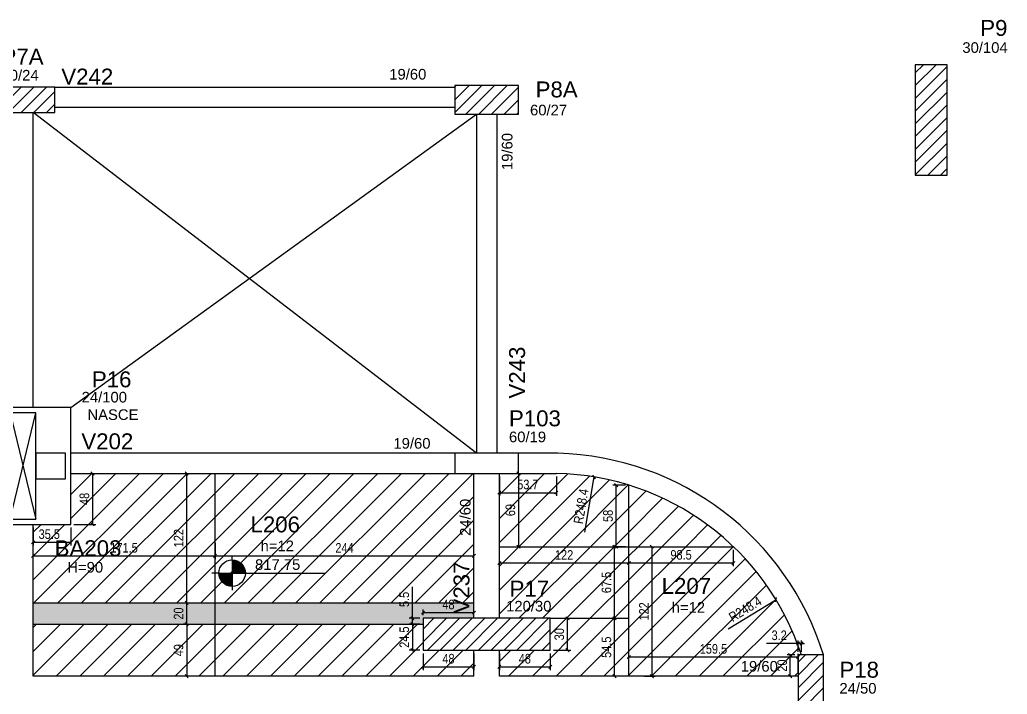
# Model space of a CAD drawing. Header units: millimetres. Extents: x 2698 to 6297, y 1634 to 3295.
# Drawn here: x 5366 to 6297, y 2333 to 2968 of the extents above; entities that cross this region are included whole.
import ezdxf

# ---------------------------------------------------------------- set-up
doc = ezdxf.new("R2010")
doc.units = ezdxf.units.MM
for name, color, linetype in [('1', 1, 'Continuous'), ('3', 3, 'Continuous'), ('4', 4, 'Continuous'), ('7', 7, 'Continuous'), ('Painéis', 200, 'Continuous')]:
    doc.layers.add(name, color=color, linetype=linetype)
doc.layers.add('Hachura', color=251, linetype='Continuous', lineweight=9)
doc.layers.add('REAPROVEITAMENTO', color=251, linetype='Continuous', lineweight=9)
doc.styles.add('COTA TECNICA-50', font='techl___.ttf', dxfattribs={"height": 9})
doc.styles.get("Standard").update_dxf_attribs({"font": 'arial.ttf'})
doc.dimstyles.new('COTA PAINEL-50', dxfattribs={"dimtxt": 9, "dimasz": 3, "dimexe": 3, "dimexo": 3, "dimgap": 3, "dimtad": 1, "dimdec": 1, "dimzin": 12, "dimdsep": 46, "dimtxsty": 'COTA TECNICA-50', "dimblk1": 'OBLIQUE', "dimblk2": 'OBLIQUE', "dimsah": 1, "dimcen": 0.9, "dimclrd": 4, "dimclre": 4, "dimclrt": 240, "dimadec": 1, "dimazin": 3, "dimtfac": 1, "dimtdec": 1, "dimtmove": 0, "dimatfit": 3, "dimfxl": 1, "dimtolj": 1, "dimtzin": 12, "dimarcsym": 0})
pattern_1 = [(45, (-896.146, -309.534), (-11.22532, 11.22532), [])]

# ---------------------------------------------------------------- blocks, each defined once
blk = doc.blocks.new('_Oblique')
at = {"color": 0, "linetype": 'ByBlock', "lineweight": -2}
blk.add_line((-0.5, -0.5), (0.5, 0.5), dxfattribs=at)
blk = doc.blocks.new('*D41')
at = {"layer": 'Defpoints', "color": 0, "transparency": 16777216}
for p in [(5413.86, 2540.58), (5413.86, 2492.58), (5434.34, 2492.58)]:
    blk.add_point(p, dxfattribs=at)
at = {"layer": 'Painéis', "color": 4, "lineweight": -2, "transparency": 16777216}
for p, q in [((5416.86, 2540.58), (5437.34, 2540.58)), ((5434.34, 2540.58), (5434.34, 2492.58)), ((5416.86, 2492.58), (5437.34, 2492.58))]:
    blk.add_line(p, q, dxfattribs=at)
at = {"layer": 'Painéis', "color": 4, "lineweight": -2, "transparency": 16777216, "xscale": 3, "yscale": 3, "zscale": 3}
for p, rotation in [((5434.34, 2540.58), 90), ((5434.34, 2492.58), 270)]:
    blk.add_blockref('_Oblique', p, dxfattribs=dict(at, rotation=rotation))
at = {"layer": 'Painéis', "color": 240, "transparency": 16777216, "insert": (5426.75, 2516.58), "char_height": 9, "attachment_point": 5, "rotation": 90, "style": 'COTA TECNICA-50'}
blk.add_mtext('\\A1;48', dxfattribs=at)
blk = doc.blocks.new('*D42')
at = {"layer": 'Defpoints', "color": 0, "transparency": 16777216}
for p in [(5378.36, 2492.58), (5413.86, 2492.58), (5378.36, 2475.63)]:
    blk.add_point(p, dxfattribs=at)
at = {"layer": 'Painéis', "color": 4, "lineweight": -2, "transparency": 16777216}
for p, q in [((5378.36, 2489.58), (5378.36, 2472.63)), ((5413.86, 2489.58), (5413.86, 2472.63)), ((5413.86, 2475.63), (5378.36, 2475.63))]:
    blk.add_line(p, q, dxfattribs=at)
at = {"layer": 'Painéis', "color": 4, "lineweight": -2, "transparency": 16777216, "xscale": 3, "yscale": 3, "zscale": 3, "rotation": 180}
blk.add_blockref('_Oblique', (5378.36, 2475.63), dxfattribs=at)
at = {"layer": 'Painéis', "color": 4, "lineweight": -2, "transparency": 16777216, "xscale": 3, "yscale": 3, "zscale": 3}
blk.add_blockref('_Oblique', (5413.86, 2475.63), dxfattribs=at)
at = {"layer": 'Painéis', "color": 240, "transparency": 16777216, "insert": (5393.61, 2483.32), "char_height": 9, "attachment_point": 5, "style": 'COTA TECNICA-50'}
blk.add_mtext('\\A1;35.5', dxfattribs=at)
blk = doc.blocks.new('*D43')
at = {"layer": 'Defpoints', "color": 0, "transparency": 16777216}
for p in [(5735.87, 2404.08), (5745.86, 2404.08), (5745.86, 2398.58)]:
    blk.add_point(p, dxfattribs=at)
at = {"layer": 'Painéis', "color": 4, "lineweight": -2, "transparency": 16777216}
for p, q in [((5735.87, 2404.08), (5735.87, 2433.65)), ((5742.86, 2404.08), (5732.87, 2404.08)), ((5735.87, 2398.58), (5735.87, 2404.08)), ((5742.86, 2398.58), (5732.87, 2398.58)), ((5735.87, 2398.58), (5735.87, 2395.58))]:
    blk.add_line(p, q, dxfattribs=at)
at = {"layer": 'Painéis', "color": 4, "lineweight": -2, "transparency": 16777216, "xscale": 3, "yscale": 3, "zscale": 3}
for p, rotation in [((5735.87, 2404.08), 270), ((5735.87, 2398.58), 90)]:
    blk.add_blockref('_Oblique', p, dxfattribs=dict(at, rotation=rotation))
at = {"layer": 'Painéis', "color": 240, "transparency": 16777216, "insert": (5728.27, 2421.87), "char_height": 9, "attachment_point": 5, "rotation": 90, "style": 'COTA TECNICA-50'}
blk.add_mtext('\\A1;5.5', dxfattribs=at)
blk = doc.blocks.new('*D44')
at = {"layer": 'Defpoints', "color": 0, "transparency": 16777216}
for p in [(5745.86, 2404.08), (5793.86, 2409.45), (5793.86, 2404.08)]:
    blk.add_point(p, dxfattribs=at)
at = {"layer": 'Painéis', "color": 4, "lineweight": -2, "transparency": 16777216}
for p, q in [((5745.86, 2407.08), (5745.86, 2412.45)), ((5793.86, 2407.08), (5793.86, 2412.45)), ((5745.86, 2409.45), (5793.86, 2409.45))]:
    blk.add_line(p, q, dxfattribs=at)
at = {"layer": 'Painéis', "color": 4, "lineweight": -2, "transparency": 16777216, "xscale": 3, "yscale": 3, "zscale": 3, "rotation": 180}
blk.add_blockref('_Oblique', (5745.86, 2409.45), dxfattribs=at)
at = {"layer": 'Painéis', "color": 4, "lineweight": -2, "transparency": 16777216, "xscale": 3, "yscale": 3, "zscale": 3}
blk.add_blockref('_Oblique', (5793.86, 2409.45), dxfattribs=at)
at = {"layer": 'Painéis', "color": 240, "transparency": 16777216, "insert": (5769.86, 2417.03), "char_height": 9, "attachment_point": 5, "style": 'COTA TECNICA-50'}
blk.add_mtext('\\A1;48', dxfattribs=at)
blk = doc.blocks.new('*D45')
at = {"layer": 'Defpoints', "color": 0, "transparency": 16777216}
for p in [(5745.86, 2398.58), (5735.87, 2374.08), (5745.86, 2374.08)]:
    blk.add_point(p, dxfattribs=at)
at = {"layer": 'Painéis', "color": 4, "lineweight": -2, "transparency": 16777216}
for p, q in [((5742.86, 2398.58), (5732.87, 2398.58)), ((5735.87, 2398.58), (5735.87, 2374.08)), ((5742.86, 2374.08), (5732.87, 2374.08))]:
    blk.add_line(p, q, dxfattribs=at)
at = {"layer": 'Painéis', "color": 4, "lineweight": -2, "transparency": 16777216, "xscale": 3, "yscale": 3, "zscale": 3}
for p, rotation in [((5735.87, 2398.58), 90), ((5735.87, 2374.08), 270)]:
    blk.add_blockref('_Oblique', p, dxfattribs=dict(at, rotation=rotation))
at = {"layer": 'Painéis', "color": 240, "transparency": 16777216, "insert": (5728.27, 2386.33), "char_height": 9, "attachment_point": 5, "rotation": 90, "style": 'COTA TECNICA-50'}
blk.add_mtext('\\A1;24.5', dxfattribs=at)
blk = doc.blocks.new('*D46')
at = {"layer": 'Defpoints', "color": 0, "transparency": 16777216}
for p in [(5745.86, 2374.08), (5793.86, 2374.08), (5793.86, 2358.38)]:
    blk.add_point(p, dxfattribs=at)
at = {"layer": 'Painéis', "color": 4, "lineweight": -2, "transparency": 16777216}
for p, q in [((5745.86, 2371.08), (5745.86, 2355.38)), ((5793.86, 2371.08), (5793.86, 2355.38)), ((5745.86, 2358.38), (5793.86, 2358.38))]:
    blk.add_line(p, q, dxfattribs=at)
at = {"layer": 'Painéis', "color": 4, "lineweight": -2, "transparency": 16777216, "xscale": 3, "yscale": 3, "zscale": 3, "rotation": 180}
blk.add_blockref('_Oblique', (5745.86, 2358.38), dxfattribs=at)
at = {"layer": 'Painéis', "color": 4, "lineweight": -2, "transparency": 16777216, "xscale": 3, "yscale": 3, "zscale": 3}
blk.add_blockref('_Oblique', (5793.86, 2358.38), dxfattribs=at)
at = {"layer": 'Painéis', "color": 240, "transparency": 16777216, "insert": (5769.86, 2365.97), "char_height": 9, "attachment_point": 5, "style": 'COTA TECNICA-50'}
blk.add_mtext('\\A1;48', dxfattribs=at)
blk = doc.blocks.new('*D47')
at = {"layer": 'Defpoints', "color": 0, "transparency": 16777216}
for p in [(5817.86, 2374.08), (5865.86, 2374.08), (5865.86, 2358.38)]:
    blk.add_point(p, dxfattribs=at)
at = {"layer": 'Painéis', "color": 4, "lineweight": -2, "transparency": 16777216}
for p, q in [((5817.86, 2371.08), (5817.86, 2355.38)), ((5865.86, 2371.08), (5865.86, 2355.38)), ((5817.86, 2358.38), (5865.86, 2358.38))]:
    blk.add_line(p, q, dxfattribs=at)
at = {"layer": 'Painéis', "color": 4, "lineweight": -2, "transparency": 16777216, "xscale": 3, "yscale": 3, "zscale": 3, "rotation": 180}
blk.add_blockref('_Oblique', (5817.86, 2358.38), dxfattribs=at)
at = {"layer": 'Painéis', "color": 4, "lineweight": -2, "transparency": 16777216, "xscale": 3, "yscale": 3, "zscale": 3}
blk.add_blockref('_Oblique', (5865.86, 2358.38), dxfattribs=at)
at = {"layer": 'Painéis', "color": 240, "transparency": 16777216, "insert": (5841.86, 2365.97), "char_height": 9, "attachment_point": 5, "style": 'COTA TECNICA-50'}
blk.add_mtext('\\A1;48', dxfattribs=at)
blk = doc.blocks.new('*D48')
at = {"layer": 'Defpoints', "color": 0, "transparency": 16777216}
for p in [(5865.86, 2404.08), (5882.04, 2404.08), (5865.86, 2374.08)]:
    blk.add_point(p, dxfattribs=at)
at = {"layer": 'Painéis', "color": 4, "lineweight": -2, "transparency": 16777216}
for p, q in [((5868.86, 2404.08), (5885.04, 2404.08)), ((5882.04, 2374.08), (5882.04, 2404.08)), ((5868.86, 2374.08), (5885.04, 2374.08))]:
    blk.add_line(p, q, dxfattribs=at)
at = {"layer": 'Painéis', "color": 4, "lineweight": -2, "transparency": 16777216, "xscale": 3, "yscale": 3, "zscale": 3}
for p, rotation in [((5882.04, 2404.08), 90), ((5882.04, 2374.08), 270)]:
    blk.add_blockref('_Oblique', p, dxfattribs=dict(at, rotation=rotation))
at = {"layer": 'Painéis', "color": 240, "transparency": 16777216, "insert": (5874.35, 2389.08), "char_height": 9, "attachment_point": 5, "rotation": 90, "style": 'COTA TECNICA-50'}
blk.add_mtext('\\A1;30', dxfattribs=at)
blk = doc.blocks.new('*D49')
at = {"layer": 'Defpoints', "color": 0, "transparency": 16777216}
for p in [(6091.99, 2369.58), (6099.36, 2369.58), (6099.36, 2349.58)]:
    blk.add_point(p, dxfattribs=at)
at = {"layer": 'Painéis', "color": 4, "lineweight": -2, "transparency": 16777216}
for p, q in [((6096.36, 2369.58), (6088.99, 2369.58)), ((6091.99, 2349.58), (6091.99, 2369.58)), ((6096.36, 2349.58), (6088.99, 2349.58))]:
    blk.add_line(p, q, dxfattribs=at)
at = {"layer": 'Painéis', "color": 4, "lineweight": -2, "transparency": 16777216, "xscale": 3, "yscale": 3, "zscale": 3}
for p, rotation in [((6091.99, 2369.58), 90), ((6091.99, 2349.58), 270)]:
    blk.add_blockref('_Oblique', p, dxfattribs=dict(at, rotation=rotation))
at = {"layer": 'Painéis', "color": 240, "transparency": 16777216, "insert": (6084.4, 2359.58), "char_height": 9, "attachment_point": 5, "rotation": 90, "style": 'COTA TECNICA-50'}
blk.add_mtext('\\A1;20', dxfattribs=at)
blk = doc.blocks.new('*D50')
at = {"layer": 'Defpoints', "color": 0, "transparency": 16777216}
for p in [(6099.36, 2380.33), (6099.36, 2369.58), (6102.52, 2369.58)]:
    blk.add_point(p, dxfattribs=at)
at = {"layer": 'Painéis', "color": 4, "lineweight": -2, "transparency": 16777216}
for p, q in [((6099.36, 2372.58), (6099.36, 2383.33)), ((6102.52, 2372.58), (6102.52, 2383.33)), ((6099.36, 2380.33), (6069.77, 2380.33)), ((6102.52, 2380.33), (6099.36, 2380.33)), ((6102.52, 2380.33), (6105.52, 2380.33))]:
    blk.add_line(p, q, dxfattribs=at)
at = {"layer": 'Painéis', "color": 4, "lineweight": -2, "transparency": 16777216, "xscale": 3, "yscale": 3, "zscale": 3}
blk.add_blockref('_Oblique', (6099.36, 2380.33), dxfattribs=at)
at = {"layer": 'Painéis', "color": 4, "lineweight": -2, "transparency": 16777216, "xscale": 3, "yscale": 3, "zscale": 3, "rotation": 180}
blk.add_blockref('_Oblique', (6102.52, 2380.33), dxfattribs=at)
at = {"layer": 'Painéis', "color": 240, "transparency": 16777216, "insert": (6081.57, 2388.03), "char_height": 9, "attachment_point": 5, "style": 'COTA TECNICA-50'}
blk.add_mtext('\\A1;3.2', dxfattribs=at)
blk = doc.blocks.new('*D53')
at = {"layer": 'Defpoints', "color": 0, "transparency": 16777216}
for p in [(5524.27, 2398.58), (5523.11, 2349.58), (5524.27, 2349.58)]:
    blk.add_point(p, dxfattribs=at)
at = {"layer": 'Painéis', "color": 4, "lineweight": -2, "transparency": 16777216}
for p, q in [((5521.27, 2398.58), (5520.11, 2398.58)), ((5523.11, 2398.58), (5523.11, 2349.58)), ((5521.27, 2349.58), (5520.11, 2349.58))]:
    blk.add_line(p, q, dxfattribs=at)
at = {"layer": 'Painéis', "color": 4, "lineweight": -2, "transparency": 16777216, "xscale": 3, "yscale": 3, "zscale": 3}
for p, rotation in [((5523.11, 2398.58), 90), ((5523.11, 2349.58), 270)]:
    blk.add_blockref('_Oblique', p, dxfattribs=dict(at, rotation=rotation))
at = {"layer": 'Painéis', "color": 240, "transparency": 16777216, "insert": (5515.52, 2374.08), "char_height": 9, "attachment_point": 5, "rotation": 90, "style": 'COTA TECNICA-50'}
blk.add_mtext('\\A1;49', dxfattribs=at)
blk = doc.blocks.new('*D54')
at = {"layer": 'Defpoints', "color": 0, "transparency": 16777216}
for p in [(5523.11, 2418.58), (5523.11, 2418.58), (5523.11, 2398.58)]:
    blk.add_point(p, dxfattribs=at)
at = {"layer": 'Painéis', "color": 4, "lineweight": -2, "transparency": 16777216}
blk.add_line((5523.11, 2398.58), (5523.11, 2418.58), dxfattribs=at)
at = {"layer": 'Painéis', "color": 4, "lineweight": -2, "transparency": 16777216, "xscale": 3, "yscale": 3, "zscale": 3}
for p, rotation in [((5523.11, 2418.58), 90), ((5523.11, 2398.58), 270)]:
    blk.add_blockref('_Oblique', p, dxfattribs=dict(at, rotation=rotation))
at = {"layer": 'Painéis', "color": 240, "transparency": 16777216, "insert": (5515.52, 2408.58), "char_height": 9, "attachment_point": 5, "rotation": 90, "style": 'COTA TECNICA-50'}
blk.add_mtext('\\A1;20', dxfattribs=at)
blk = doc.blocks.new('*D55')
at = {"layer": 'Defpoints', "color": 0, "transparency": 16777216}
for p in [(5523.11, 2540.58), (5523.11, 2540.58), (5523.11, 2418.58)]:
    blk.add_point(p, dxfattribs=at)
at = {"layer": 'Painéis', "color": 4, "lineweight": -2, "transparency": 16777216}
blk.add_line((5523.11, 2418.58), (5523.11, 2540.58), dxfattribs=at)
at = {"layer": 'Painéis', "color": 4, "lineweight": -2, "transparency": 16777216, "xscale": 3, "yscale": 3, "zscale": 3}
for p, rotation in [((5523.11, 2540.58), 90), ((5523.11, 2418.58), 270)]:
    blk.add_blockref('_Oblique', p, dxfattribs=dict(at, rotation=rotation))
at = {"layer": 'Painéis', "color": 240, "transparency": 16777216, "insert": (5515.56, 2479.58), "char_height": 9, "attachment_point": 5, "rotation": 90, "style": 'COTA TECNICA-50'}
blk.add_mtext('\\A1;122', dxfattribs=at)
blk = doc.blocks.new('*D56')
at = {"layer": 'Defpoints', "color": 0, "transparency": 16777216}
for p in [(5549.86, 2477.96), (5378.36, 2462.9), (5549.86, 2462.9)]:
    blk.add_point(p, dxfattribs=at)
at = {"layer": 'Painéis', "color": 4, "lineweight": -2, "transparency": 16777216}
for p, q in [((5549.86, 2474.96), (5549.86, 2459.9)), ((5378.36, 2462.9), (5549.86, 2462.9))]:
    blk.add_line(p, q, dxfattribs=at)
at = {"layer": 'Painéis', "color": 4, "lineweight": -2, "transparency": 16777216, "xscale": 3, "yscale": 3, "zscale": 3, "rotation": 180}
blk.add_blockref('_Oblique', (5378.36, 2462.9), dxfattribs=at)
at = {"layer": 'Painéis', "color": 4, "lineweight": -2, "transparency": 16777216, "xscale": 3, "yscale": 3, "zscale": 3}
blk.add_blockref('_Oblique', (5549.86, 2462.9), dxfattribs=at)
at = {"layer": 'Painéis', "color": 240, "transparency": 16777216, "insert": (5464.11, 2470.49), "char_height": 9, "attachment_point": 5, "style": 'COTA TECNICA-50'}
blk.add_mtext('\\A1;171.5', dxfattribs=at)
blk = doc.blocks.new('*D57')
at = {"layer": 'Defpoints', "color": 0, "transparency": 16777216}
for p in [(5549.86, 2462.9), (5793.86, 2462.9), (5793.86, 2462.9)]:
    blk.add_point(p, dxfattribs=at)
at = {"layer": 'Painéis', "color": 4, "lineweight": -2, "transparency": 16777216}
blk.add_line((5549.86, 2462.9), (5793.86, 2462.9), dxfattribs=at)
at = {"layer": 'Painéis', "color": 4, "lineweight": -2, "transparency": 16777216, "xscale": 3, "yscale": 3, "zscale": 3, "rotation": 180}
blk.add_blockref('_Oblique', (5549.86, 2462.9), dxfattribs=at)
at = {"layer": 'Painéis', "color": 4, "lineweight": -2, "transparency": 16777216, "xscale": 3, "yscale": 3, "zscale": 3}
blk.add_blockref('_Oblique', (5793.86, 2462.9), dxfattribs=at)
at = {"layer": 'Painéis', "color": 240, "transparency": 16777216, "insert": (5671.86, 2470.46), "char_height": 9, "attachment_point": 5, "style": 'COTA TECNICA-50'}
blk.add_mtext('\\A1;244', dxfattribs=at)
blk = doc.blocks.new('*D58')
at = {"layer": 'Defpoints', "color": 0, "transparency": 16777216}
for p in [(5926.38, 2404.08), (5926.38, 2404.08), (5926.38, 2349.58)]:
    blk.add_point(p, dxfattribs=at)
at = {"layer": 'Painéis', "color": 4, "lineweight": -2, "transparency": 16777216}
blk.add_line((5926.38, 2349.58), (5926.38, 2404.08), dxfattribs=at)
at = {"layer": 'Painéis', "color": 4, "lineweight": -2, "transparency": 16777216, "xscale": 3, "yscale": 3, "zscale": 3}
for p, rotation in [((5926.38, 2404.08), 90), ((5926.38, 2349.58), 270)]:
    blk.add_blockref('_Oblique', p, dxfattribs=dict(at, rotation=rotation))
at = {"layer": 'Painéis', "color": 240, "transparency": 16777216, "insert": (5918.78, 2376.83), "char_height": 9, "attachment_point": 5, "rotation": 90, "style": 'COTA TECNICA-50'}
blk.add_mtext('\\A1;54.5', dxfattribs=at)
blk = doc.blocks.new('*D59')
at = {"layer": 'Defpoints', "color": 0, "transparency": 16777216}
for p in [(5926.38, 2471.58), (5926.38, 2471.58), (5926.38, 2404.08)]:
    blk.add_point(p, dxfattribs=at)
at = {"layer": 'Painéis', "color": 4, "lineweight": -2, "transparency": 16777216}
blk.add_line((5926.38, 2404.08), (5926.38, 2471.58), dxfattribs=at)
at = {"layer": 'Painéis', "color": 4, "lineweight": -2, "transparency": 16777216, "xscale": 3, "yscale": 3, "zscale": 3}
for p, rotation in [((5926.38, 2471.58), 90), ((5926.38, 2404.08), 270)]:
    blk.add_blockref('_Oblique', p, dxfattribs=dict(at, rotation=rotation))
at = {"layer": 'Painéis', "color": 240, "transparency": 16777216, "insert": (5918.78, 2437.83), "char_height": 9, "attachment_point": 5, "rotation": 90, "style": 'COTA TECNICA-50'}
blk.add_mtext('\\A1;67.5', dxfattribs=at)
blk = doc.blocks.new('*D60')
at = {"layer": 'Defpoints', "color": 0, "transparency": 16777216}
for p in [(5835.86, 2540.58), (5835.86, 2471.58), (5835.86, 2471.58)]:
    blk.add_point(p, dxfattribs=at)
at = {"layer": 'Painéis', "color": 4, "lineweight": -2, "transparency": 16777216}
blk.add_line((5835.86, 2540.58), (5835.86, 2471.58), dxfattribs=at)
at = {"layer": 'Painéis', "color": 4, "lineweight": -2, "transparency": 16777216, "xscale": 3, "yscale": 3, "zscale": 3}
for p, rotation in [((5835.86, 2540.58), 90), ((5835.86, 2471.58), 270)]:
    blk.add_blockref('_Oblique', p, dxfattribs=dict(at, rotation=rotation))
at = {"layer": 'Painéis', "color": 240, "transparency": 16777216, "insert": (5828.24, 2506.08), "char_height": 9, "attachment_point": 5, "rotation": 90, "style": 'COTA TECNICA-50'}
blk.add_mtext('\\A1;69', dxfattribs=at)
blk = doc.blocks.new('*D61')
at = {"layer": 'Defpoints', "color": 0, "transparency": 16777216}
for p in [(5927.88, 2529.55), (5939.86, 2529.55), (5939.86, 2471.58)]:
    blk.add_point(p, dxfattribs=at)
at = {"layer": 'Painéis', "color": 4, "lineweight": -2, "transparency": 16777216}
for p, q in [((5936.86, 2529.55), (5924.88, 2529.55)), ((5927.88, 2471.58), (5927.88, 2529.55)), ((5936.86, 2471.58), (5924.88, 2471.58))]:
    blk.add_line(p, q, dxfattribs=at)
at = {"layer": 'Painéis', "color": 4, "lineweight": -2, "transparency": 16777216, "xscale": 3, "yscale": 3, "zscale": 3}
for p, rotation in [((5927.88, 2529.55), 90), ((5927.88, 2471.58), 270)]:
    blk.add_blockref('_Oblique', p, dxfattribs=dict(at, rotation=rotation))
at = {"layer": 'Painéis', "color": 240, "transparency": 16777216, "insert": (5920.26, 2500.57), "char_height": 9, "attachment_point": 5, "rotation": 90, "style": 'COTA TECNICA-50'}
blk.add_mtext('\\A1;58', dxfattribs=at)
blk = doc.blocks.new('*D62')
at = {"layer": 'Defpoints', "color": 0, "transparency": 16777216}
for p in [(5817.86, 2540.58), (5871.54, 2540.58), (5871.54, 2522.41)]:
    blk.add_point(p, dxfattribs=at)
at = {"layer": 'Painéis', "color": 4, "lineweight": -2, "transparency": 16777216}
for p, q in [((5817.86, 2537.58), (5817.86, 2519.41)), ((5871.54, 2537.58), (5871.54, 2519.41)), ((5817.86, 2522.41), (5871.54, 2522.41))]:
    blk.add_line(p, q, dxfattribs=at)
at = {"layer": 'Painéis', "color": 4, "lineweight": -2, "transparency": 16777216, "xscale": 3, "yscale": 3, "zscale": 3, "rotation": 180}
blk.add_blockref('_Oblique', (5817.86, 2522.41), dxfattribs=at)
at = {"layer": 'Painéis', "color": 4, "lineweight": -2, "transparency": 16777216, "xscale": 3, "yscale": 3, "zscale": 3}
blk.add_blockref('_Oblique', (5871.54, 2522.41), dxfattribs=at)
at = {"layer": 'Painéis', "color": 240, "transparency": 16777216, "insert": (5844.7, 2530.11), "char_height": 9, "attachment_point": 5, "style": 'COTA TECNICA-50'}
blk.add_mtext('\\A1;53.7', dxfattribs=at)
blk = doc.blocks.new('*D63')
at = {"layer": 'Defpoints', "color": 0, "transparency": 16777216}
for p in [(5907.14, 2537.29), (5866.49, 2292.26)]:
    blk.add_point(p, dxfattribs=at)
at = {"layer": 'Painéis', "color": 4, "lineweight": -2, "transparency": 16777216}
blk.add_line((5898.52, 2485.33), (5907.14, 2537.29), dxfattribs=at)
at = {"layer": 'Painéis', "color": 4, "lineweight": -2, "transparency": 16777216, "xscale": 3, "yscale": 3, "zscale": 3, "rotation": 80.57860797562478}
blk.add_blockref('_Oblique', (5907.14, 2537.29), dxfattribs=at)
at = {"layer": 'Painéis', "color": 240, "transparency": 16777216, "insert": (5894.86, 2509.59), "char_height": 9, "attachment_point": 5, "rotation": 80.57861, "style": 'COTA TECNICA-50'}
blk.add_mtext('\\A1;R248.4', dxfattribs=at)
blk = doc.blocks.new('*D64')
at = {"layer": 'Defpoints', "color": 0, "transparency": 16777216}
for p in [(5951.64, 2471.58), (5951.64, 2349.58), (5961.61, 2349.58)]:
    blk.add_point(p, dxfattribs=at)
at = {"layer": 'Painéis', "color": 4, "lineweight": -2, "transparency": 16777216}
for p, q in [((5954.64, 2471.58), (5964.61, 2471.58)), ((5961.61, 2471.58), (5961.61, 2349.58)), ((5954.64, 2349.58), (5964.61, 2349.58))]:
    blk.add_line(p, q, dxfattribs=at)
at = {"layer": 'Painéis', "color": 4, "lineweight": -2, "transparency": 16777216, "xscale": 3, "yscale": 3, "zscale": 3}
for p, rotation in [((5961.61, 2471.58), 90), ((5961.61, 2349.58), 270)]:
    blk.add_blockref('_Oblique', p, dxfattribs=dict(at, rotation=rotation))
at = {"layer": 'Painéis', "color": 240, "transparency": 16777216, "insert": (5954.05, 2410.58), "char_height": 9, "attachment_point": 5, "rotation": 90, "style": 'COTA TECNICA-50'}
blk.add_mtext('\\A1;122', dxfattribs=at)
blk = doc.blocks.new('*D65')
at = {"layer": 'Defpoints', "color": 0, "transparency": 16777216}
for p in [(5939.86, 2367.59), (5939.86, 2349.58), (6099.36, 2349.58)]:
    blk.add_point(p, dxfattribs=at)
at = {"layer": 'Painéis', "color": 4, "lineweight": -2, "transparency": 16777216}
for p, q in [((5939.86, 2352.58), (5939.86, 2370.59)), ((6099.36, 2367.59), (5939.86, 2367.59)), ((6099.36, 2352.58), (6099.36, 2370.59))]:
    blk.add_line(p, q, dxfattribs=at)
at = {"layer": 'Painéis', "color": 4, "lineweight": -2, "transparency": 16777216, "xscale": 3, "yscale": 3, "zscale": 3, "rotation": 180}
blk.add_blockref('_Oblique', (5939.86, 2367.59), dxfattribs=at)
at = {"layer": 'Painéis', "color": 4, "lineweight": -2, "transparency": 16777216, "xscale": 3, "yscale": 3, "zscale": 3}
blk.add_blockref('_Oblique', (6099.36, 2367.59), dxfattribs=at)
at = {"layer": 'Painéis', "color": 240, "transparency": 16777216, "insert": (6019.61, 2375.22), "char_height": 9, "attachment_point": 5, "style": 'COTA TECNICA-50'}
blk.add_mtext('\\A1;159.5', dxfattribs=at)
blk = doc.blocks.new('*D66')
at = {"layer": 'Defpoints', "color": 0, "transparency": 16777216}
for p in [(5817.86, 2456.2), (5939.86, 2456.2), (5939.86, 2456.2)]:
    blk.add_point(p, dxfattribs=at)
at = {"layer": 'Painéis', "color": 4, "lineweight": -2, "transparency": 16777216}
blk.add_line((5817.86, 2456.2), (5939.86, 2456.2), dxfattribs=at)
at = {"layer": 'Painéis', "color": 4, "lineweight": -2, "transparency": 16777216, "xscale": 3, "yscale": 3, "zscale": 3, "rotation": 180}
blk.add_blockref('_Oblique', (5817.86, 2456.2), dxfattribs=at)
at = {"layer": 'Painéis', "color": 4, "lineweight": -2, "transparency": 16777216, "xscale": 3, "yscale": 3, "zscale": 3}
blk.add_blockref('_Oblique', (5939.86, 2456.2), dxfattribs=at)
at = {"layer": 'Painéis', "color": 240, "transparency": 16777216, "insert": (5878.86, 2463.75), "char_height": 9, "attachment_point": 5, "style": 'COTA TECNICA-50'}
blk.add_mtext('\\A1;122', dxfattribs=at)
blk = doc.blocks.new('*D67')
at = {"layer": 'Defpoints', "color": 0, "transparency": 16777216}
for p in [(6038.34, 2471.58), (5939.86, 2456.2), (6038.34, 2456.2)]:
    blk.add_point(p, dxfattribs=at)
at = {"layer": 'Painéis', "color": 4, "lineweight": -2, "transparency": 16777216}
for p, q in [((6038.34, 2468.58), (6038.34, 2453.2)), ((5939.86, 2456.2), (6038.34, 2456.2))]:
    blk.add_line(p, q, dxfattribs=at)
at = {"layer": 'Painéis', "color": 4, "lineweight": -2, "transparency": 16777216, "xscale": 3, "yscale": 3, "zscale": 3, "rotation": 180}
blk.add_blockref('_Oblique', (5939.86, 2456.2), dxfattribs=at)
at = {"layer": 'Painéis', "color": 4, "lineweight": -2, "transparency": 16777216, "xscale": 3, "yscale": 3, "zscale": 3}
blk.add_blockref('_Oblique', (6038.34, 2456.2), dxfattribs=at)
at = {"layer": 'Painéis', "color": 240, "transparency": 16777216, "insert": (5989.1, 2463.82), "char_height": 9, "attachment_point": 5, "style": 'COTA TECNICA-50'}
blk.add_mtext('\\A1;98.5', dxfattribs=at)
blk = doc.blocks.new('*D68')
at = {"layer": 'Defpoints', "color": 0, "transparency": 16777216}
for p in [(6078.55, 2421.56), (5866.49, 2292.26)]:
    blk.add_point(p, dxfattribs=at)
at = {"layer": 'Painéis', "color": 4, "lineweight": -2, "transparency": 16777216}
blk.add_line((6033.58, 2394.14), (6078.55, 2421.56), dxfattribs=at)
at = {"layer": 'Painéis', "color": 4, "lineweight": -2, "transparency": 16777216, "xscale": 3, "yscale": 3, "zscale": 3, "rotation": 31.36949627001238}
blk.add_blockref('_Oblique', (6078.55, 2421.56), dxfattribs=at)
at = {"layer": 'Painéis', "color": 240, "transparency": 16777216, "insert": (6049.56, 2412.76), "char_height": 9, "attachment_point": 5, "rotation": 31.3695, "style": 'COTA TECNICA-50'}
blk.add_mtext('\\A1;R248.4', dxfattribs=at)

msp = doc.modelspace()

# ---------------------------------------------------------------- hatches: boundary and pattern name
at = {"layer": 'Hachura', "linetype": 'ByBlock'}
h = msp.add_hatch(color=256, dxfattribs=at)
h.dxf.hatch_style = 1
h.paths.add_polyline_path([(5745.86, 2404.08), (5793.86, 2404.08), (5793.86, 2418.58), (5378.36, 2418.58), (5378.36, 2398.58), (5745.86, 2398.58)])
at = {"layer": 'REAPROVEITAMENTO', "linetype": 'ByBlock'}
h = msp.add_hatch(dxfattribs=at)
h.set_pattern_fill('ANSI31', color=256, scale=5, style=2)
h.set_pattern_definition(pattern_1)
h.paths.add_polyline_path([(5378.36, 2418.58), (5793.86, 2418.58), (5793.86, 2540.58), (5413.86, 2540.58), (5413.86, 2492.58), (5378.36, 2492.58)])
h.paths.add_polyline_path([(5745.86, 2398.58), (5378.36, 2398.58), (5378.36, 2349.58), (5793.86, 2349.58), (5793.86, 2374.08), (5745.86, 2374.08)])
h = msp.add_hatch(dxfattribs=at)
h.set_pattern_fill('ANSI31', color=256, scale=5, style=2)
h.set_pattern_definition(pattern_1)
h.paths.add_polyline_path([(5939.86, 2529.55, 0.070002), (5871.54, 2540.58), (5835.86, 2540.58), (5817.86, 2540.58), (5817.86, 2471.58), (5939.86, 2471.58)])
h = msp.add_hatch(dxfattribs=at)
h.set_pattern_fill('ANSI31', color=256, scale=5, style=2)
h.set_pattern_definition(pattern_1)
h.paths.add_polyline_path([(5939.86, 2529.55), (5939.86, 2471.58), (6038.34, 2471.58, 0.116582)])
h = msp.add_hatch(dxfattribs=at)
h.set_pattern_fill('ANSI31', color=256, scale=5, style=2)
h.set_pattern_definition(pattern_1)
h.paths.add_polyline_path([(5939.86, 2471.58), (5817.86, 2471.58), (5817.86, 2404.08), (5865.86, 2404.08), (5939.86, 2404.08)])
h = msp.add_hatch(dxfattribs=at)
h.set_pattern_fill('ANSI31', color=256, scale=5, style=2)
h.set_pattern_definition(pattern_1)
h.paths.add_polyline_path([(6038.34, 2471.58), (5939.86, 2471.58), (5939.86, 2349.58), (6099.36, 2349.58), (6099.36, 2369.58), (6102.52, 2369.58, 0.12314)])
h.paths.add_polyline_path([(5946.63, 2421.32), (5983.12, 2421.32), (5983.12, 2436.38), (5946.63, 2436.38)], flags=24)
h.paths.add_polyline_path([(6042.76, 2351.1), (6082.89, 2351.1), (6082.89, 2366.62), (6042.76, 2366.62)], flags=24)
h = msp.add_hatch(dxfattribs=at)
h.set_pattern_fill('ANSI31', color=256, scale=5, style=2)
h.set_pattern_definition(pattern_1)
h.paths.add_polyline_path([(5939.86, 2404.08), (5865.86, 2404.08), (5865.86, 2374.08), (5817.86, 2374.08), (5817.86, 2349.58), (5939.86, 2349.58)])
h.paths.add_polyline_path([(5874.45, 2365.09), (5922.35, 2365.09), (5922.35, 2380.61), (5874.45, 2380.61)], flags=24)
h.paths.add_polyline_path([(5876.54, 2378.07), (5921.35, 2378.07), (5921.35, 2400.66), (5876.54, 2400.66)], flags=24)

# ---------------------------------------------------------------- linework, layer by layer
at = {"layer": '1', "linetype": 'Continuous'}
for p, q in [((5796.36, 2559.58), (5378.36, 2880.58)), ((5413.86, 2602.58), (5796.36, 2879.08)), ((5356.86, 2597.58), (5380.86, 2497.58)), ((5356.86, 2497.58), (5380.86, 2597.58))]:
    msp.add_line(p, q, dxfattribs=at)
at = {"layer": '3', "linetype": 'Continuous'}
for p, q in [((6209.86, 2905.94), (6229.51, 2925.58)), ((6209.86, 2917.96), (6217.48, 2925.58)), ((6209.86, 2893.92), (6239.86, 2923.92)), ((5343.05, 2880.58), (5367.05, 2904.58)), ((5355.07, 2880.58), (5379.07, 2904.58)), ((5367.09, 2880.58), (5391.09, 2904.58)), ((5398.86, 2904.58), (5775.86, 2904.58)), ((5775.86, 2880.65), (5801.3, 2906.08)), ((5775.86, 2892.67), (5789.28, 2906.08)), ((5775.86, 2904.69), (5777.26, 2906.08)), ((5786.32, 2879.08), (5813.32, 2906.08)), ((5798.34, 2879.08), (5825.34, 2906.08)), ((5810.36, 2879.08), (5835.86, 2904.59)), ((6209.86, 2881.9), (6239.86, 2911.9)), ((5379.11, 2880.58), (5398.86, 2900.34)), ((6209.86, 2869.88), (6239.86, 2899.88)), ((5391.13, 2880.58), (5398.86, 2888.31)), ((5398.86, 2885.58), (5775.86, 2885.58)), ((5822.38, 2879.08), (5835.86, 2892.57)), ((6209.86, 2857.86), (6239.86, 2887.86)), ((5796.36, 2879.08), (5796.36, 2559.58)), ((5815.36, 2879.08), (5815.36, 2559.58)), ((5834.4, 2879.08), (5835.86, 2880.54)), ((6209.86, 2845.84), (6239.86, 2875.84)), ((6209.86, 2833.82), (6239.86, 2863.82)), ((6209.86, 2821.8), (6239.86, 2851.8)), ((6221.67, 2821.58), (6239.86, 2839.77)), ((6233.69, 2821.58), (6239.86, 2827.75)), ((5793.86, 2404.08), (5793.86, 2540.58)), ((5817.86, 2404.08), (5817.86, 2540.58)), ((5565.94, 2459.14), (5565.94, 2462.9)), ((5565.94, 2459.14), (5565.94, 2434.14)), ((5565.94, 2458.53), (5569.79, 2458.53)), ((5565.94, 2457.74), (5571.69, 2457.74)), ((5565.94, 2456.95), (5573.02, 2456.95)), ((5565.94, 2456.15), (5574.05, 2456.15)), ((5565.94, 2455.36), (5574.9, 2455.36)), ((5565.94, 2454.57), (5575.61, 2454.57)), ((5565.94, 2453.78), (5576.21, 2453.78)), ((5565.94, 2452.98), (5576.72, 2452.98)), ((5565.94, 2452.19), (5577.14, 2452.19)), ((5565.94, 2451.4), (5577.5, 2451.4)), ((5565.94, 2450.6), (5577.8, 2450.6)), ((5565.94, 2449.81), (5578.04, 2449.81)), ((5565.94, 2449.02), (5578.22, 2449.02)), ((5565.94, 2448.23), (5578.34, 2448.23)), ((5553.44, 2446.64), (5546.81, 2446.64)), ((5553.44, 2446.64), (5578.44, 2446.64)), ((5565.94, 2445.85), (5553.44, 2445.85)), ((5565.94, 2445.05), (5553.55, 2445.05)), ((5565.94, 2444.26), (5553.67, 2444.26)), ((5565.94, 2443.47), (5553.85, 2443.47)), ((5565.94, 2442.68), (5554.09, 2442.68)), ((5565.94, 2441.88), (5554.38, 2441.88)), ((5565.94, 2441.09), (5554.74, 2441.09)), ((5565.94, 2440.3), (5555.17, 2440.3)), ((5565.94, 2439.5), (5555.68, 2439.5)), ((5565.94, 2438.71), (5556.28, 2438.71)), ((5565.94, 2447.43), (5578.44, 2447.43)), ((5578.44, 2446.64), (5653.22, 2446.64)), ((5565.94, 2437.92), (5556.99, 2437.92)), ((5565.94, 2437.13), (5557.84, 2437.13)), ((5565.94, 2436.33), (5558.87, 2436.33)), ((5565.94, 2435.54), (5560.2, 2435.54)), ((5565.94, 2434.75), (5562.09, 2434.75)), ((5565.94, 2434.14), (5565.94, 2430.45)), ((5745.86, 2381.84), (5768.11, 2404.08)), ((5745.86, 2393.86), (5756.09, 2404.08)), ((5750.13, 2374.08), (5780.13, 2404.08)), ((5762.15, 2374.08), (5792.15, 2404.08)), ((5774.17, 2374.08), (5804.17, 2404.08)), ((5786.19, 2374.08), (5816.19, 2404.08)), ((5798.21, 2374.08), (5828.21, 2404.08)), ((5810.23, 2374.08), (5840.23, 2404.08)), ((5822.26, 2374.08), (5852.26, 2404.08)), ((5834.28, 2374.08), (5864.28, 2404.08)), ((5846.3, 2374.08), (5865.86, 2393.65)), ((5793.86, 2349.58), (5793.86, 2374.08)), ((5817.86, 2349.58), (5817.86, 2374.08)), ((5858.32, 2374.08), (5865.86, 2381.63)), ((6099.36, 2350.67), (6118.28, 2369.58)), ((6099.36, 2362.69), (6106.25, 2369.58)), ((6099.36, 2338.65), (6123.36, 2362.65)), ((6099.36, 2326.63), (6123.36, 2350.63)), ((6104.34, 2319.58), (6123.36, 2338.61))]:
    msp.add_line(p, q, dxfattribs=at)
for points in [[(5378.36, 2602.58), (5378.36, 2880.58)], [(5323.86, 2492.58), (5413.86, 2492.58), (5413.86, 2602.58), (5323.86, 2602.58), (5323.86, 2492.58)], [(5775.86, 2559.58), (5413.86, 2559.58)], [(5872.98, 2559.58), (5835.86, 2559.58)], [(5413.86, 2540.58), (5775.86, 2540.58)], [(5835.86, 2540.58), (5871.54, 2540.58)], [(5378.36, 2349.58), (5378.36, 2492.58)], [(5793.86, 2349.58), (5378.36, 2349.58)], [(6099.36, 2349.58), (5817.86, 2349.58)]]:
    msp.add_lwpolyline(points, dxfattribs=at)
msp.add_circle((5565.94, 2446.64), 12.5, dxfattribs=at)
for centre, radius, start, end in [((5865.73, 2290.05), 269.63, 17.15534, 88.45906), ((5866.49, 2292.26), 248.37, 18.13821, 88.83422)]:
    msp.add_arc(centre, radius, start, end, dxfattribs=at)
at = {"layer": '7', "linetype": 'Continuous'}
for points in [[(6209.86, 2821.58), (6239.86, 2821.58), (6239.86, 2925.58), (6209.86, 2925.58), (6209.86, 2821.58)], [(5338.86, 2880.58), (5398.86, 2880.58), (5398.86, 2904.58), (5338.86, 2904.58), (5338.86, 2880.58)], [(5775.86, 2879.08), (5835.86, 2879.08), (5835.86, 2906.08), (5775.86, 2906.08), (5775.86, 2879.08)], [(5356.86, 2497.58), (5380.86, 2497.58), (5380.86, 2597.58), (5356.86, 2597.58), (5356.86, 2497.58)], [(5408.86, 2559.58), (5380.86, 2559.58), (5380.86, 2535.58), (5408.86, 2535.58), (5408.86, 2559.58)], [(5775.86, 2540.58), (5835.86, 2540.58), (5835.86, 2559.58), (5775.86, 2559.58), (5775.86, 2540.58)], [(5745.86, 2374.08), (5865.86, 2374.08), (5865.86, 2404.08), (5745.86, 2404.08), (5745.86, 2374.08)], [(6099.36, 2319.58), (6123.36, 2319.58), (6123.36, 2369.58), (6099.36, 2369.58), (6099.36, 2319.58)]]:
    msp.add_lwpolyline(points, dxfattribs=at)
at = {"layer": 'Painéis'}
for p, q in [((5549.86, 2349.58), (5549.86, 2540.58)), ((5939.86, 2349.58), (5939.86, 2529.55)), ((5817.86, 2471.58), (6038.34, 2471.58)), ((5378.36, 2418.58), (5793.86, 2418.58)), ((5865.86, 2404.08), (5939.86, 2404.08)), ((5378.36, 2398.58), (5745.86, 2398.58))]:
    msp.add_line(p, q, dxfattribs=at)

# ---------------------------------------------------------------- texts
at = {"layer": '3', "linetype": 'Continuous'}
for s, p in [('30/104', (6254.21, 2936.8)), ('60/24', (5348.63, 2910.75)), ('19/60', (5714.07, 2911.66)), ('60/27', (5846.73, 2877.92)), ('24/100', (5424.14, 2607.42)), ('NASCE', (5429.56, 2590.97)), ('60/19', (5826.9, 2569.98)), ('19/60', (5717.98, 2563.9)), ('h=12', (5592.74, 2467.33)), ('H=90', (5410.6, 2447.17)), ('817.75', (5587.51, 2449.69)), ('120/30', (5824.2, 2410.53)), ('h=12', (5980.24, 2409.36)), ('19/60', (6045.35, 2353.86)), ('24/50', (6138.33, 2333.15))]:
    msp.add_text(s, height=10, dxfattribs=at).set_placement(p)
for s, p in [('19/60', (5830.17, 2826.36)), ('24/60', (5790.7, 2481.7))]:
    msp.add_text(s, height=10, rotation=90, dxfattribs=at).set_placement(p)
at = {"layer": '4', "linetype": 'Continuous'}
for s, p in [('P9', (6271.09, 2952.77)), ('P7A', (5348.63, 2925.75)), ('V242', (5404.98, 2906.95)), ('P8A', (5852.03, 2894.85)), ('P16', (5433.8, 2621.72)), ('P103', (5826.9, 2584.98)), ('V202', (5423.86, 2563.33)), ('L206', (5583.29, 2485.06)), ('BA203', (5398.7, 2462.6)), ('P17', (5827.47, 2424.5)), ('L207', (5970.79, 2427.09)), ('P18', (6138.33, 2348.15))]:
    msp.add_text(s, height=15, dxfattribs=at).set_placement(p)
for s, p in [('V243', (5842.02, 2611.11)), ('V237', (5789.64, 2408.59))]:
    msp.add_text(s, height=15, rotation=90, dxfattribs=at).set_placement(p)

# ---------------------------------------------------------------- dimensions: what is measured, and where the dimension line sits
at = {"layer": 'Painéis'}
for base, p1, p2, picture, middle in [((5434.34, 2492.58), (5413.86, 2540.58), (5413.86, 2492.58), '*D41', (5426.75, 2516.58)), ((5523.11, 2540.58), (5523.11, 2418.58), (5523.11, 2540.58), '*D55', (5515.56, 2479.58)), ((5835.86, 2471.58), (5835.86, 2540.58), (5835.86, 2471.58), '*D60', (5828.24, 2506.08)), ((5927.88, 2529.55), (5939.86, 2471.58), (5939.86, 2529.55), '*D61', (5920.26, 2500.57)), ((5926.38, 2471.58), (5926.38, 2404.08), (5926.38, 2471.58), '*D59', (5918.78, 2437.83)), ((5961.61, 2349.58), (5951.64, 2471.58), (5951.64, 2349.58), '*D64', (5954.05, 2410.58)), ((5735.87, 2404.08), (5745.86, 2398.58), (5745.86, 2404.08), '*D43', (5728.27, 2421.87)), ((5523.11, 2418.58), (5523.11, 2398.58), (5523.11, 2418.58), '*D54', (5515.52, 2408.58)), ((5882.04, 2404.08), (5865.86, 2374.08), (5865.86, 2404.08), '*D48', (5874.35, 2389.08)), ((5926.38, 2404.08), (5926.38, 2349.58), (5926.38, 2404.08), '*D58', (5918.78, 2376.83)), ((5523.11, 2349.58), (5524.27, 2398.58), (5524.27, 2349.58), '*D53', (5515.52, 2374.08)), ((6091.99, 2369.58), (6099.36, 2349.58), (6099.36, 2369.58), '*D49', (6084.4, 2359.58))]:
    dim = msp.add_linear_dim(base=base, p1=p1, p2=p2, angle=90, dimstyle='COTA PAINEL-50', dxfattribs=at)
    dim.commit()
    dim.dimension.update_dxf_attribs({"geometry": picture, "text_midpoint": middle})
for base, p1, p2, picture, middle in [((5871.54, 2522.41), (5817.86, 2540.58), (5871.54, 2540.58), '*D62', (5844.7, 2530.11)), ((5549.86, 2462.9), (5378.36, 2462.9), (5549.86, 2477.96), '*D56', (5464.11, 2470.49)), ((5793.86, 2462.9), (5549.86, 2462.9), (5793.86, 2462.9), '*D57', (5671.86, 2470.46)), ((5939.86, 2456.2), (5817.86, 2456.2), (5939.86, 2456.2), '*D66', (5878.86, 2463.75)), ((6038.34, 2456.2), (5939.86, 2456.2), (6038.34, 2471.58), '*D67', (5989.1, 2463.82)), ((5793.86, 2409.45), (5745.86, 2404.08), (5793.86, 2404.08), '*D44', (5769.86, 2417.03)), ((6099.36, 2380.33), (6102.52, 2369.58), (6099.36, 2369.58), '*D50', (6081.57, 2388.03)), ((5793.86, 2358.38), (5745.86, 2374.08), (5793.86, 2374.08), '*D46', (5769.86, 2365.97)), ((5865.86, 2358.38), (5817.86, 2374.08), (5865.86, 2374.08), '*D47', (5841.86, 2365.97)), ((5939.86, 2367.59), (6099.36, 2349.58), (5939.86, 2349.58), '*D65', (6019.61, 2375.22))]:
    dim = msp.add_linear_dim(base=base, p1=p1, p2=p2, dimstyle='COTA PAINEL-50', dxfattribs=at)
    dim.commit()
    dim.dimension.update_dxf_attribs({"geometry": picture, "text_midpoint": middle})
for mpoint, picture, middle in [((5907.14, 2537.29), '*D63', (5902.34, 2508.35)), ((6078.55, 2421.56), '*D68', (6053.51, 2406.28))]:
    dim = msp.add_radius_dim(center=(5866.49, 2292.26), mpoint=mpoint, dimstyle='COTA PAINEL-50', dxfattribs=at)
    dim.commit()
    dim.dimension.update_dxf_attribs({"geometry": picture, "text_midpoint": middle, "dimtype": 164})
dim = msp.add_linear_dim(base=(5378.36, 2475.63), p1=(5413.86, 2492.58), p2=(5378.36, 2492.58), dimstyle='COTA PAINEL-50', dxfattribs=at)
dim.commit()
dim.dimension.update_dxf_attribs({"geometry": '*D42', "text_midpoint": (5393.61, 2475.63), "dimtype": 160})
dim = msp.add_linear_dim(base=(5735.87, 2374.08), p1=(5745.86, 2398.58), p2=(5745.86, 2374.08), angle=90, dimstyle='COTA PAINEL-50', dxfattribs=at)
dim.commit()
dim.dimension.update_dxf_attribs({"geometry": '*D45', "text_midpoint": (5735.87, 2386.33), "dimtype": 160})

doc.saveas('drawing.dxf')
